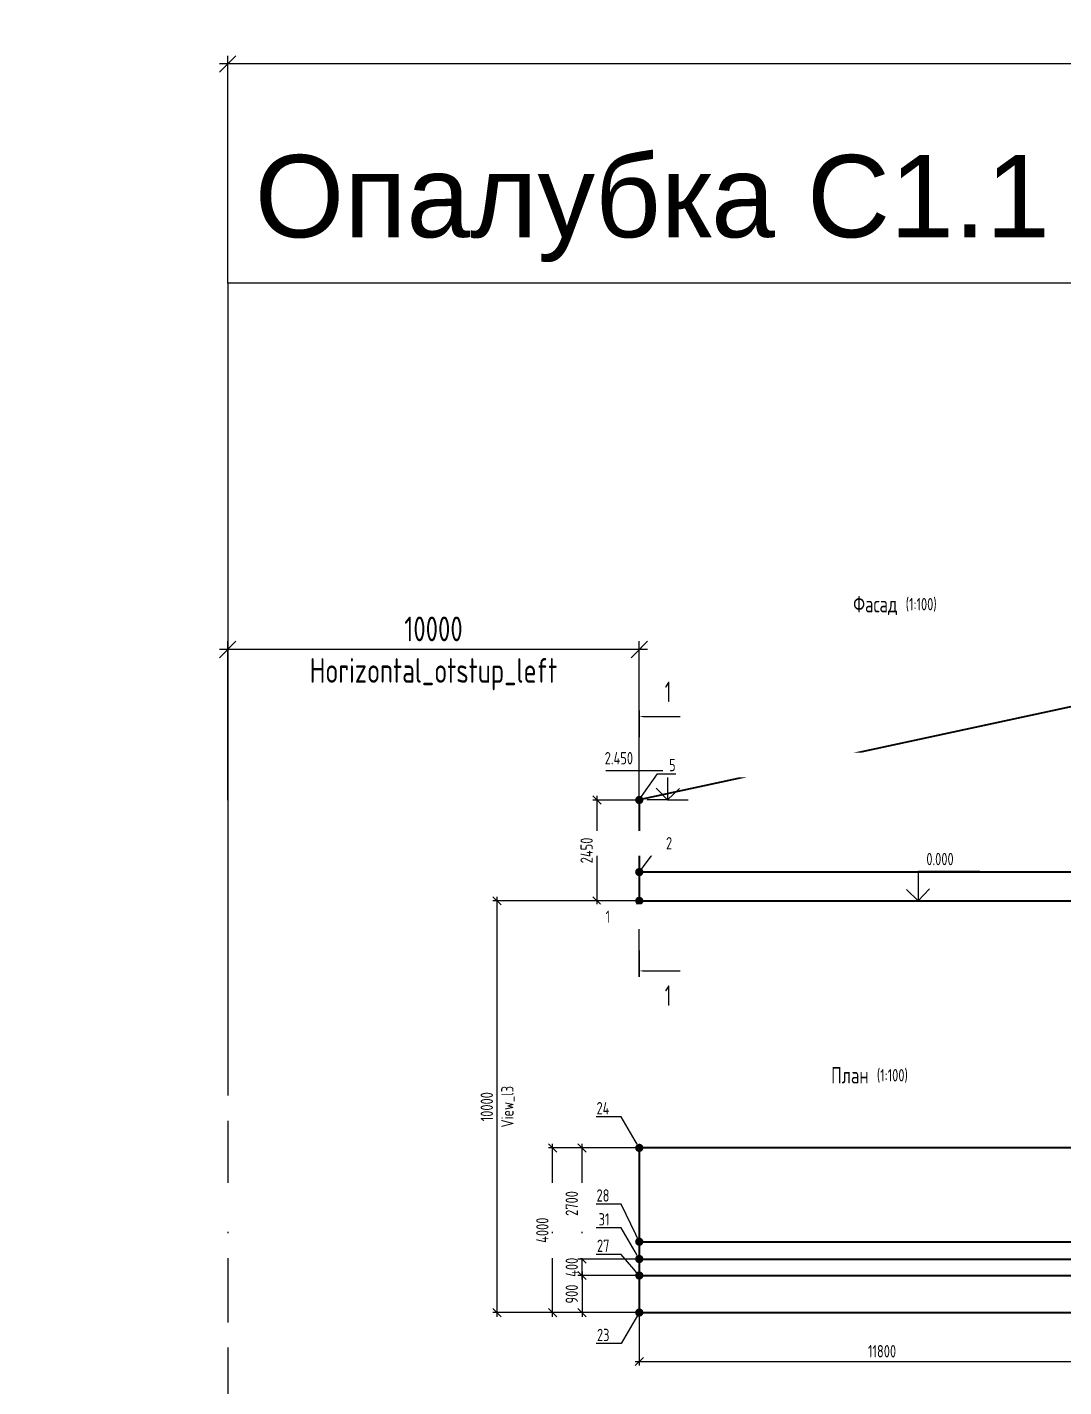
# Model space of a CAD drawing. Header units: millimetres. Extents: x -5073 to 1008956, y -2035460 to 62336.
# Drawn here: x -5073 to 20118, y -11803 to 21221 of the extents above; entities that cross this region are included whole.
import ezdxf
from ezdxf import colors
from ezdxf.entities.mleader import LeaderData, LeaderLine
from ezdxf.enums import TextEntityAlignment as Align
from ezdxf.math import Vec2, Vec3

# ---------------------------------------------------------------- set-up
doc = ezdxf.new("R2010")
doc.units = ezdxf.units.MM
doc.layers.add('Contur', color=40, linetype='Continuous', lineweight=40)
doc.layers.add('Notes', color=1, linetype='Continuous', plot=False)
for name, color, linetype in [('Size', 142, 'Continuous'), ('T_Text_B', 10, 'Continuous'), ('Text_B', 11, 'Continuous')]:
    doc.layers.add(name, color=color, linetype=linetype)
doc.styles.add('RS', font='romans.shx', dxfattribs={"width": 0.8})
doc.styles.add('RS 0.7', font='romans.shx', dxfattribs={"width": 0.7})
doc.styles.add('RS0.7', font='romans.shx', dxfattribs={"width": 0.7})
doc.styles.get("Standard").update_dxf_attribs({"font": 'arial.ttf'})
doc.dimstyles.new('LIN100', dxfattribs={"dimscale": 100, "dimtxt": 3, "dimasz": 2, "dimexe": 1, "dimexo": 0, "dimgap": 1, "dimtad": 1, "dimdec": 1, "dimrnd": 1, "dimzin": 9, "dimdsep": 46, "dimtxsty": 'RS0.7', "dimblk1": 'OBLIQUE', "dimblk2": 'OBLIQUE', "dimsah": 1, "dimcen": 2, "dimdle": 1, "dimclrd": 256, "dimclre": 256, "dimclrt": 7, "dimazin": 2, "dimtfac": 2.5, "dimtdec": 1, "dimtmove": 0, "dimatfit": 3, "dimfxl": 1, "dimtolj": 1, "dimtzin": 12, "dimlwd": -1, "dimlwe": -1, "dimarcsym": 0})
doc.dimstyles.new('LIN100$0', dxfattribs={"dimscale": 100, "dimtxt": 3, "dimasz": 2, "dimexe": 1, "dimexo": 0, "dimgap": 1, "dimtad": 1, "dimdec": 1, "dimrnd": 1, "dimzin": 9, "dimdsep": 46, "dimtxsty": 'RS 0.7', "dimblk1": 'OBLIQUE', "dimblk2": 'OBLIQUE', "dimsah": 1, "dimcen": 2, "dimdle": 1, "dimclrd": 256, "dimclre": 256, "dimclrt": 7, "dimazin": 2, "dimtfac": 0.7, "dimtdec": 1, "dimtmove": 0, "dimatfit": 1, "dimldrblk": 'DOTSMALL', "dimfxl": 1, "dimtfill": 1, "dimtolj": 1, "dimtzin": 12, "dimlwd": -1, "dimlwe": -1, "dimarcsym": 0})
doc.dimstyles.new('LIN200', dxfattribs={"dimscale": 200, "dimtxt": 3, "dimasz": 2, "dimexe": 1, "dimexo": 0, "dimgap": 1, "dimtad": 1, "dimdec": 1, "dimrnd": 1, "dimzin": 9, "dimdsep": 46, "dimtxsty": 'RS0.7', "dimblk1": 'OBLIQUE', "dimblk2": 'OBLIQUE', "dimsah": 1, "dimcen": 2, "dimdle": 1, "dimclrd": 256, "dimclre": 256, "dimclrt": 7, "dimazin": 2, "dimtfac": 2.5, "dimtdec": 1, "dimtmove": 0, "dimatfit": 3, "dimfxl": 1, "dimtolj": 1, "dimtzin": 12, "dimlwd": -1, "dimlwe": -1, "dimarcsym": 0})

# ---------------------------------------------------------------- blocks, each defined once
blk = doc.blocks.new('*U54')
at = {"lineweight": 25}
for p, q in [((0, 7.15), (0, 0)), ((15, 7.15), (0, 7.15)), ((0, 0), (-10, 0)), ((0, 0), (5, 0))]:
    blk.add_line(p, q, dxfattribs=at)
blk.add_lwpolyline([(-2.89, 2.77), (0, 0), (2.77, 2.89)], dxfattribs=at)
at = {"color": 7, "style": 'RS 0.7', "width": 0.7}
blk.add_attdef('+ОТМЕТКА', (1.97, 8.66), '', height=3, dxfattribs=at)
at = {"color": 7, "style": 'RS 0.7', "width": 0.7, "flags": 8}
blk.add_attdef('ПРИМЕЧАНИЕ', text='', height=3, dxfattribs=at).set_placement((1.97, 6.47), align=Align.TOP_LEFT)
blk = doc.blocks.new('*U53')
at = {"lineweight": 25}
for p, q in [((-15, 7.15), (0, 7.15)), ((0, 7.15), (0, 0)), ((0, 0), (-5, 0)), ((0, 0), (5, 0))]:
    blk.add_line(p, q, dxfattribs=at)
blk.add_lwpolyline([(2.89, 2.77), (0, 0), (-2.77, 2.89)], dxfattribs=at)
at = {"color": 7, "style": 'RS 0.7', "width": 0.7}
blk.add_attdef('+ОТМЕТКА', (-28.37, 8.66), '', height=3, dxfattribs=at)
at = {"color": 7, "style": 'RS 0.7', "width": 0.7, "flags": 8}
blk.add_attdef('ПРИМЕЧАНИЕ', text='', height=3, dxfattribs=at).set_placement((-1.97, 6.47), align=Align.TOP_LEFT)
blk = doc.blocks.new('_Oblique')
at = {"color": 0, "lineweight": -2}
blk.add_line((-0.5, -0.5), (0.5, 0.5), dxfattribs=at)
blk = doc.blocks.new('*D58')
at = {"layer": 'Defpoints', "color": 0, "transparency": 16777216}
for p in [(9801, -10000), (21601, -10000), (21601, -11189)]:
    blk.add_point(p, dxfattribs=at)
at = {"layer": 'Size', "transparency": 16777216}
for p, q in [((9801, -10000), (9801, -11289)), ((21601, -10000), (21601, -11289)), ((9701, -11189), (21701, -11189))]:
    blk.add_line(p, q, dxfattribs=at)
at = {"layer": 'Size', "transparency": 16777216, "xscale": 200, "yscale": 200, "zscale": 200, "rotation": 180}
blk.add_blockref('_Oblique', (9801, -11189), dxfattribs=at)
at = {"layer": 'Size', "transparency": 16777216, "xscale": 200, "yscale": 200, "zscale": 200}
blk.add_blockref('_Oblique', (21601, -11189), dxfattribs=at)
at = {"layer": 'Size', "color": 7, "transparency": 16777216, "insert": (15701, -10939), "char_height": 300, "attachment_point": 5, "style": 'RS 0.7', "bg_fill": 3, "box_fill_scale": 1.1, "bg_fill_color": 256, "bg_fill_true_color": 13158600, "bg_fill_transparency": 0}
blk.add_mtext('\\A1;11800', dxfattribs=at)
blk = doc.blocks.new('_DotSmall')
at = {"color": 0, "const_width": 0.5}
blk.add_lwpolyline([(-0.0625, 0, 1), (0.0625, 0, 1)], format="xyb", close=True, dxfattribs=at)
blk = doc.blocks.new('*U57')
at = {"color": 10}
for points in [[(0, 10, 0, 1.3, 0), (-4, 10, 0.3, 0.3, 0), (-10, 10, 0.3, 0.3, 0)], [(0, -51.78, 0, 1.3, 0), (-4, -51.78, 0.3, 0.3, 0), (-10, -51.78, 0.3, 0.3, 0)]]:
    blk.add_lwpolyline(points, format="xyseb", dxfattribs=at)
at = {"color": 10, "const_width": 0.4}
for points in [[(0, 11.5), (0, 10)], [(0, 10), (0, 5)], [(0, -51.78), (0, -46.78)], [(0, -53.28), (0, -51.78)]]:
    blk.add_lwpolyline(points, dxfattribs=at)
at = {"layer": 'Notes', "color": 250, "ltscale": 0.5}
blk.add_line((0, 5), (0, -46.78), dxfattribs=at)
at = {"color": 10, "style": 'RS', "width": 0.6, "flags": 8}
for tag, p in [('СЕЧ1', (-7, 16)), ('СЕЧ2', (-7, -57.78))]:
    blk.add_attdef(tag, text='', height=5, rotation=180, dxfattribs=at).set_placement(p, align=Align.MIDDLE_CENTER)
blk = doc.blocks.new('*D64')
at = {"layer": 'Defpoints', "color": 0, "transparency": 16777216}
for p in [(9801, 2450), (8772, 0), (9801, 0)]:
    blk.add_point(p, dxfattribs=at)
at = {"layer": 'Size', "transparency": 16777216}
for p, q in [((9801, 2450), (8672, 2450)), ((8772, 2550), (8772, -100)), ((9801, 0), (8672, 0))]:
    blk.add_line(p, q, dxfattribs=at)
at = {"layer": 'Size', "transparency": 16777216, "xscale": 200, "yscale": 200, "zscale": 200}
for p, rotation in [((8772, 2450), 90), ((8772, 0), 270)]:
    blk.add_blockref('_Oblique', p, dxfattribs=dict(at, rotation=rotation))
at = {"layer": 'Size', "color": 7, "transparency": 16777216, "insert": (8522, 1225), "char_height": 300, "attachment_point": 5, "rotation": 90, "style": 'RS 0.7', "bg_fill": 3, "box_fill_scale": 1.1, "bg_fill_color": 256, "bg_fill_true_color": 13158600, "bg_fill_transparency": 0}
blk.add_mtext('\\A1;2450', dxfattribs=at)
blk = doc.blocks.new('*D65')
at = {"layer": 'Defpoints', "color": 0, "transparency": 16777216}
for p in [(7696, -6000), (9801, -6000), (9801, -10000)]:
    blk.add_point(p, dxfattribs=at)
at = {"layer": 'Size', "transparency": 16777216}
for p, q in [((7696, -10100), (7696, -5900)), ((9801, -6000), (7596, -6000)), ((9801, -10000), (7596, -10000))]:
    blk.add_line(p, q, dxfattribs=at)
at = {"layer": 'Size', "transparency": 16777216, "xscale": 200, "yscale": 200, "zscale": 200}
for p, rotation in [((7696, -6000), 90), ((7696, -10000), 270)]:
    blk.add_blockref('_Oblique', p, dxfattribs=dict(at, rotation=rotation))
at = {"layer": 'Size', "color": 7, "transparency": 16777216, "insert": (7446, -8000), "char_height": 300, "attachment_point": 5, "rotation": 90, "style": 'RS 0.7', "bg_fill": 3, "box_fill_scale": 1.1, "bg_fill_color": 256, "bg_fill_true_color": 13158600, "bg_fill_transparency": 0}
blk.add_mtext('\\A1;4000', dxfattribs=at)
blk = doc.blocks.new('*D66')
at = {"layer": 'Defpoints', "color": 0, "transparency": 16777216}
for p in [(9801, -8700), (9801, -9100)]:
    blk.add_point(p, dxfattribs=at)
at = {"layer": 'Size', "transparency": 16777216}
for p, q in [((9801, -8700), (8311, -8700)), ((8411, -9200), (8411, -8600)), ((9801, -9100), (8311, -9100))]:
    blk.add_line(p, q, dxfattribs=at)
at = {"layer": 'Size', "transparency": 16777216, "xscale": 200, "yscale": 200, "zscale": 200}
for p, rotation in [((8411, -8700), 90), ((8411, -9100), 270)]:
    blk.add_blockref('_Oblique', p, dxfattribs=dict(at, rotation=rotation))
at = {"layer": 'Size', "color": 7, "transparency": 16777216, "insert": (8161, -8900), "char_height": 300, "attachment_point": 5, "rotation": 90, "style": 'RS 0.7', "bg_fill": 3, "box_fill_scale": 1.1, "bg_fill_color": 256, "bg_fill_true_color": 13158600, "bg_fill_transparency": 0}
blk.add_mtext('\\A1;400', dxfattribs=at)
at = {"layer": 'Defpoints', "color": 0, "transparency": 16777216}
blk.add_point((8411, -8700), dxfattribs=at)
blk = doc.blocks.new('*D67')
at = {"layer": 'Defpoints', "color": 0, "transparency": 16777216}
for p in [(9801, -9100), (8411, -10000), (9801, -10000)]:
    blk.add_point(p, dxfattribs=at)
at = {"layer": 'Size', "transparency": 16777216}
for p, q in [((9801, -9100), (8311, -9100)), ((8411, -9000), (8411, -10100)), ((9801, -10000), (8311, -10000))]:
    blk.add_line(p, q, dxfattribs=at)
at = {"layer": 'Size', "transparency": 16777216, "xscale": 200, "yscale": 200, "zscale": 200}
for p, rotation in [((8411, -9100), 90), ((8411, -10000), 270)]:
    blk.add_blockref('_Oblique', p, dxfattribs=dict(at, rotation=rotation))
at = {"layer": 'Size', "color": 7, "transparency": 16777216, "insert": (8161, -9550), "char_height": 300, "attachment_point": 5, "rotation": 90, "style": 'RS 0.7', "bg_fill": 3, "box_fill_scale": 1.1, "bg_fill_color": 256, "bg_fill_true_color": 13158600, "bg_fill_transparency": 0}
blk.add_mtext('\\A1;900', dxfattribs=at)
blk = doc.blocks.new('*D68')
at = {"layer": 'Defpoints', "color": 0, "transparency": 16777216}
for p in [(8411, -6000), (9801, -6000), (9801, -8700)]:
    blk.add_point(p, dxfattribs=at)
at = {"layer": 'Size', "transparency": 16777216}
for p, q in [((8411, -8800), (8411, -5900)), ((9801, -6000), (8311, -6000)), ((9801, -8700), (8311, -8700))]:
    blk.add_line(p, q, dxfattribs=at)
at = {"layer": 'Size', "transparency": 16777216, "xscale": 200, "yscale": 200, "zscale": 200}
for p, rotation in [((8411, -6000), 90), ((8411, -8700), 270)]:
    blk.add_blockref('_Oblique', p, dxfattribs=dict(at, rotation=rotation))
at = {"layer": 'Size', "color": 7, "transparency": 16777216, "insert": (8161, -7350), "char_height": 300, "attachment_point": 5, "rotation": 90, "style": 'RS 0.7', "bg_fill": 3, "box_fill_scale": 1.1, "bg_fill_color": 256, "bg_fill_true_color": 13158600, "bg_fill_transparency": 0}
blk.add_mtext('\\A1;2700', dxfattribs=at)
blk = doc.blocks.new('_Сечение')
at = {"style": 'RS0.7', "width": 0.7}
for tag, p in [('3_COM', (0, -4)), ('4_COM', (0, -9))]:
    blk.add_attdef(tag, text='', height=3, dxfattribs=at).set_placement(p, align=Align.TOP_CENTER)
at = {"layer": 'T_Text_B', "style": 'RS0.7', "width": 0.7}
blk.add_attdef('1_NUM', text='', height=4, dxfattribs=at).set_placement((0, 0), align=Align.MIDDLE_RIGHT)
at = {"layer": 'Text_B', "style": 'RS0.7', "width": 0.7}
blk.add_attdef('2_SCA', text='', height=3, dxfattribs=at).set_placement((2, 0), align=Align.MIDDLE_LEFT)
blk = doc.blocks.new('*D75')
at = {"layer": 'Defpoints', "color": 0, "transparency": 16777216}
for p in [(6346, 0), (9801, 0), (9801, -10000)]:
    blk.add_point(p, dxfattribs=at)
at = {"layer": 'Size', "color": 1, "transparency": 16777216}
for p, q in [((9801, 0), (6246, 0)), ((6346, -10100), (6346, 100)), ((9801, -10000), (6246, -10000))]:
    blk.add_line(p, q, dxfattribs=at)
at = {"layer": 'Size', "color": 1, "transparency": 16777216, "xscale": 200, "yscale": 200, "zscale": 200}
for p, rotation in [((6346, 0), 90), ((6346, -10000), 270)]:
    blk.add_blockref('_Oblique', p, dxfattribs=dict(at, rotation=rotation))
at = {"layer": 'Size', "color": 7, "transparency": 16777216, "insert": (6096, -5000), "char_height": 300, "attachment_point": 5, "rotation": 90, "style": 'RS0.7'}
blk.add_mtext('\\A1;10000', dxfattribs=at)
blk = doc.blocks.new('*D78')
at = {"layer": 'Defpoints', "color": 0, "transparency": 16777216}
for p in [(-199, 6106), (-199, 2450), (9801, 2450)]:
    blk.add_point(p, dxfattribs=at)
at = {"layer": 'Notes', "color": 1, "transparency": 16777216}
for p, q in [((-199, 2450), (-199, 6306)), ((9801, 2450), (9801, 6306)), ((10001, 6106), (-399, 6106))]:
    blk.add_line(p, q, dxfattribs=at)
at = {"layer": 'Notes', "color": 1, "transparency": 16777216, "xscale": 400, "yscale": 400, "zscale": 400, "rotation": 180}
blk.add_blockref('_Oblique', (-199, 6106), dxfattribs=at)
at = {"layer": 'Notes', "color": 1, "transparency": 16777216, "xscale": 400, "yscale": 400, "zscale": 400}
blk.add_blockref('_Oblique', (9801, 6106), dxfattribs=at)
at = {"layer": 'Notes', "color": 7, "transparency": 16777216, "insert": (4801, 6606), "char_height": 600, "attachment_point": 5, "style": 'RS0.7'}
blk.add_mtext('\\A1;10000', dxfattribs=at)
blk = doc.blocks.new('*D82')
at = {"layer": 'Defpoints', "color": 0, "transparency": 16777216}
for p in [(-199, 20328), (-199, 15000), (84801, 15000)]:
    blk.add_point(p, dxfattribs=at)
at = {"layer": 'Size', "color": 1, "transparency": 16777216}
for p, q in [((-199, 15000), (-199, 20528)), ((84801, 15000), (84801, 20528)), ((85001, 20328), (-399, 20328))]:
    blk.add_line(p, q, dxfattribs=at)
at = {"layer": 'Size', "color": 1, "transparency": 16777216, "xscale": 400, "yscale": 400, "zscale": 400, "rotation": 180}
blk.add_blockref('_Oblique', (-199, 20328), dxfattribs=at)
at = {"layer": 'Size', "color": 1, "transparency": 16777216, "xscale": 400, "yscale": 400, "zscale": 400}
blk.add_blockref('_Oblique', (84801, 20328), dxfattribs=at)
at = {"layer": 'Size', "color": 7, "transparency": 16777216, "insert": (42301, 20828), "char_height": 600, "attachment_point": 5, "style": 'RS0.7'}
blk.add_mtext('\\A1;85000', dxfattribs=at)
blk = doc.blocks.new('_Dot')
at = {"color": 0, "linetype": 'ByBlock', "lineweight": -2}
blk.add_line((-0.5, 0), (-1, 0), dxfattribs=at)
at = {"color": 0, "linetype": 'ByBlock', "const_width": 0.5}
blk.add_lwpolyline([(-0.25, 0, 1), (0.25, 0, 1)], format="xyb", close=True, dxfattribs=at)
blk = doc.blocks.new('*D136')
at = {"layer": 'Defpoints', "color": 0, "transparency": 16777216}
for p in [(6346, 0), (9801, 0), (9801, -10000)]:
    blk.add_point(p, dxfattribs=at)
at = {"layer": 'Size', "color": 1, "transparency": 16777216}
for p, q in [((9801, 0), (6246, 0)), ((6346, -10100), (6346, 100)), ((9801, -10000), (6246, -10000))]:
    blk.add_line(p, q, dxfattribs=at)
at = {"layer": 'Size', "color": 1, "transparency": 16777216, "xscale": 200, "yscale": 200, "zscale": 200}
for p, rotation in [((6346, 0), 90), ((6346, -10000), 270)]:
    blk.add_blockref('_Oblique', p, dxfattribs=dict(at, rotation=rotation))
at = {"layer": 'Size', "color": 7, "transparency": 16777216, "insert": (6610, -5000), "char_height": 300, "attachment_point": 5, "rotation": 90, "style": 'RS0.7'}
blk.add_mtext('\\A1;View_l3', dxfattribs=at)
blk = doc.blocks.new('*D138')
at = {"layer": 'Defpoints', "color": 0, "transparency": 16777216}
for p in [(-199, 6106), (-199, 2450), (9801, 2450)]:
    blk.add_point(p, dxfattribs=at)
at = {"layer": 'Notes', "color": 1, "transparency": 16777216}
for p, q in [((-199, 2450), (-199, 6306)), ((9801, 2450), (9801, 6306)), ((10001, 6106), (-399, 6106))]:
    blk.add_line(p, q, dxfattribs=at)
at = {"layer": 'Notes', "color": 1, "transparency": 16777216, "xscale": 400, "yscale": 400, "zscale": 400, "rotation": 180}
blk.add_blockref('_Oblique', (-199, 6106), dxfattribs=at)
at = {"layer": 'Notes', "color": 1, "transparency": 16777216, "xscale": 400, "yscale": 400, "zscale": 400}
blk.add_blockref('_Oblique', (9801, 6106), dxfattribs=at)
at = {"layer": 'Notes', "color": 7, "transparency": 16777216, "insert": (4801, 5506), "char_height": 600, "attachment_point": 5, "style": 'RS0.7'}
blk.add_mtext('\\A1;Horizontal_otstup_left', dxfattribs=at)
blk = doc.blocks.new('*D139')
at = {"layer": 'Defpoints', "color": 0, "transparency": 16777216}
for p in [(-199, 20328), (-199, 15000), (84801, 15000)]:
    blk.add_point(p, dxfattribs=at)
at = {"layer": 'Size', "color": 1, "transparency": 16777216}
for p, q in [((-199, 15000), (-199, 20528)), ((84801, 15000), (84801, 20528)), ((85001, 20328), (-399, 20328))]:
    blk.add_line(p, q, dxfattribs=at)
at = {"layer": 'Size', "color": 1, "transparency": 16777216, "xscale": 400, "yscale": 400, "zscale": 400, "rotation": 180}
blk.add_blockref('_Oblique', (-199, 20328), dxfattribs=at)
at = {"layer": 'Size', "color": 1, "transparency": 16777216, "xscale": 400, "yscale": 400, "zscale": 400}
blk.add_blockref('_Oblique', (84801, 20328), dxfattribs=at)
at = {"layer": 'Size', "color": 7, "transparency": 16777216, "insert": (42301, 19799), "char_height": 600, "attachment_point": 5, "style": 'RS0.7'}
blk.add_mtext('\\A1;Line_distance', dxfattribs=at)

msp = doc.modelspace()

# ---------------------------------------------------------------- linework, layer by layer
at = {"layer": 'Contur'}
msp.add_line((9801.25, -9100.13), (21601.25, -9100.13), dxfattribs=at)
msp.add_lwpolyline([(21601.25, 600.23), (21601.25, 5000.23), (9801.25, 2450.23), (9801.25, 600.23)], dxfattribs=at)
msp.add_lwpolyline([(9801.25, 0.23), (21601.25, 0.23), (21601.25, 700.23), (9801.25, 700.23)], close=True, dxfattribs=at)
at = {"layer": 'Notes', "color": 1}
msp.add_lwpolyline([(-199, -29999.3), (67601.58, -29999.3), (67601.58, 15000.23), (-199, 15000.23)], close=True, dxfattribs=at)

# ---------------------------------------------------------------- block references
ref = msp.add_blockref('_Сечение', (16075.57, 7206.45), dxfattribs=dict(xscale=100, yscale=100, zscale=100))
ref.add_attrib('1_NUM', 'Фасад', dxfattribs={"layer": 'Text_B', "height": 400, "style": 'RS0.7', "width": 0.7}).set_placement((16075.57, 7206.45), align=Align.MIDDLE_RIGHT)
ref.add_attrib('2_SCA', '(1:100)', dxfattribs={"layer": 'Text_B', "height": 300, "style": 'RS0.7', "width": 0.7}).set_placement((16275.57, 7206.45), align=Align.MIDDLE_LEFT)
ref = msp.add_blockref('_Сечение', (15374.72, -4235.8), dxfattribs=dict(xscale=100, yscale=100, zscale=100))
ref.add_attrib('1_NUM', 'План', dxfattribs={"layer": 'Text_B', "height": 400, "style": 'RS0.7', "width": 0.7}).set_placement((15374.72, -4235.8), align=Align.MIDDLE_RIGHT)
ref.add_attrib('2_SCA', '(1:100)', dxfattribs={"layer": 'Text_B', "height": 300, "style": 'RS0.7', "width": 0.7}).set_placement((15574.72, -4235.8), align=Align.MIDDLE_LEFT)
at = {"layer": 'Size', "transparency": 33554687, "xscale": 100, "yscale": 100, "zscale": 100, "rotation": 180}
msp.add_blockref('*U57', (9801.25, -701.66), dxfattribs=at).add_auto_attribs({'СЕЧ1': '1', 'СЕЧ2': '1'})
at = {"layer": 'Size'}
ref = msp.add_blockref('*U53', (10488.7, 2450.21), dxfattribs=dict(at, xscale=100, yscale=100, zscale=100))
ref.add_attrib('+ОТМЕТКА', '2.450', (8962.12, 3316.18), dxfattribs={"layer": '0', "color": 7, "height": 300, "style": 'RS 0.7', "width": 0.7})
at = {"layer": 'Size', "xscale": 100, "yscale": 100, "zscale": 100}
msp.add_blockref('*U54', (16580.1, 0.23), dxfattribs=at).add_auto_attribs({'+ОТМЕТКА': '0.000'})

# ---------------------------------------------------------------- texts
at = {"layer": 'Notes', "color": 1, "insert": (458.43, 18118.1), "char_height": 2000, "attachment_point": 1}
msp.add_mtext_dynamic_manual_height_columns('Опалубка C1.1', width=100955.1392, gutter_width=12.5, heights=[0], dxfattribs=at)

# ---------------------------------------------------------------- dimensions: what is measured, and where the dimension line sits
at = {"layer": 'Size', "color": 1}
dim = msp.add_linear_dim(base=(-199, 20327.75), p1=(84800.58, 15000.23), p2=(-199, 15000.23), dimstyle='LIN200', override={"dimclrd": 1, "dimclre": 1}, dxfattribs=at)
dim.commit()
dim.dimension.update_dxf_attribs({"geometry": '*D82', "text_midpoint": (42300.79, 20827.75)})
dim = msp.add_linear_dim(base=(-199, 20327.75), p1=(84800.58, 15000.23), p2=(-199, 15000.23), text='Line_distance', dimstyle='LIN200', override={"dimtad": 4, "dimclrd": 1, "dimclre": 1}, dxfattribs=at)
dim.commit()
dim.dimension.update_dxf_attribs({"geometry": '*D139', "text_midpoint": (42300.79, 19799.18)})

# ---------------------------------------------------------------- next in the draw order: dimensions: what is measured, and where the dimension line sits
at = {"layer": 'Size'}
dim = msp.add_linear_dim(base=(8771.94, 0.23), p1=(9801.25, 2450.21), p2=(9801.25, 0.23), angle=90, dimstyle='LIN100$0', dxfattribs=at)
dim.commit()
dim.dimension.update_dxf_attribs({"geometry": '*D64', "text_midpoint": (8521.94, 1225.22)})
dim = msp.add_linear_dim(base=(21601.25, -11189), p1=(9801.25, -9999.77), p2=(21601.25, -9999.77), dimstyle='LIN100$0', dxfattribs=at)
dim.commit()
dim.dimension.update_dxf_attribs({"geometry": '*D58', "text_midpoint": (15701.25, -10939)})

# ---------------------------------------------------------------- next in the draw order: linework, layer by layer
at = {"layer": 'Contur'}
msp.add_lwpolyline([(9801.25, -9999.77), (21601.25, -9999.77), (21601.25, -5999.77), (9801.25, -5999.77)], close=True, dxfattribs=at)

# ---------------------------------------------------------------- next in the draw order: dimensions: what is measured, and where the dimension line sits
at = {"layer": 'Notes', "color": 1}
dim = msp.add_linear_dim(base=(-199, 6105.8207), p1=(9801.2542, 2450.2309), p2=(-199, 2450.2309), dimstyle='LIN200', override={"dimclrd": 1, "dimclre": 1}, dxfattribs=at)
dim.commit()
dim.dimension.update_dxf_attribs({"geometry": '*D78', "text_midpoint": (4801.1271, 6605.8207)})

# ---------------------------------------------------------------- next in the draw order: leaders
at = {"layer": 'Size', "color": 1}
ml = msp.add_multileader_mtext('Standard', dxfattribs=at)
ml.set_content('2', color=7, style='RS 0.7')
ml.set_leader_properties()
ml.set_arrow_properties(name='DOT')
ml.build(insert=Vec2(0, 0))
ml.multileader.update_dxf_attribs({"text_left_attachment_type": 6, "text_right_attachment_type": 6, "dogleg_length": 20.17, "arrow_head_size": 200, "scale": 100})
ctx = ml.context
ctx.base_point, ctx.scale, ctx.char_height, ctx.arrow_head_size, ctx.landing_gap_size, ctx.plane_origin = Vec3(10331.26, 1189.66), 100, 300, 200, 120, Vec3(-538.44, -8116.6)
ctx.left_attachment, ctx.right_attachment = 6, 6
notes = []
notes.append((ctx, [(0, (1, 1, 0), (10169.73, 1189.66), (1, 0), 161.53, [(1, [(9801.25, 700.23)], 0, [])])]))
ctx.mtext.insert, ctx.mtext.width, ctx.mtext.flow_direction = Vec3(10451.26, 1549.66), 140, 5
ctx.mtext.has_bg_fill, ctx.mtext.bg_color, ctx.mtext.bg_scale_factor, ctx.mtext.bg_transparency, ctx.mtext.use_window_bg_color = 1, -1027028792, 1.5, 0, 1
for ctx, leaders in notes:
    for number, flags, end, landing, length, lines in leaders:
        leader = LeaderData()
        leader.index, (leader.has_last_leader_line, leader.has_dogleg_vector, leader.attachment_direction) = number, flags
        leader.last_leader_point, leader.dogleg_vector, leader.dogleg_length = Vec3(end), Vec3(landing), length
        for number, points, colour, breaks in lines:
            line = LeaderLine()
            line.index, line.vertices, line.color, line.breaks = number, Vec3.list(points), colors.encode_raw_color(colour), breaks
            leader.lines.append(line)
        ctx.leaders.append(leader)

# ---------------------------------------------------------------- next in the draw order: dimensions: what is measured, and where the dimension line sits
at = {"layer": 'Size'}
dim = msp.add_linear_dim(base=(7695.91, -5999.77), p1=(9801.25, -9999.77), p2=(9801.25, -5999.77), angle=90, dimstyle='LIN100$0', dxfattribs=at)
dim.commit()
dim.dimension.update_dxf_attribs({"geometry": '*D65', "text_midpoint": (7445.91, -7999.77)})

# ---------------------------------------------------------------- next in the draw order: leaders
at = {"layer": 'Size', "color": 1}
ml = msp.add_multileader_mtext('Standard', dxfattribs=at)
ml.set_content('6', color=7, style='RS 0.7')
ml.set_leader_properties()
ml.set_arrow_properties(name='DOT')
ml.build(insert=Vec2(0, 0))
ml.multileader.update_dxf_attribs({"text_left_attachment_type": 6, "text_right_attachment_type": 6, "dogleg_length": 20.17, "arrow_head_size": 200, "scale": 100})
ctx = ml.context
ctx.base_point, ctx.scale, ctx.char_height, ctx.arrow_head_size, ctx.landing_gap_size, ctx.plane_origin = Vec3(20626.6, 5639.14), 100, 300, 200, 120, Vec3(31940.95, -3816.6)
ctx.left_attachment, ctx.right_attachment, ctx.text_align_type = 6, 6, 2
notes = []
notes.append((ctx, [(0, (1, 1, 0), (21158.14, 5639.14), (-1, 0), 161.53, [(1, [(21601.25, 5000.23)], 0, [])])]))
ctx.mtext.insert, ctx.mtext.rotation, ctx.mtext.width, ctx.mtext.alignment, ctx.mtext.flow_direction = Vec3(20876.6, 5999.14), 6.28318531, 140, 3, 5
ctx.mtext.has_bg_fill, ctx.mtext.bg_color, ctx.mtext.bg_scale_factor, ctx.mtext.bg_transparency, ctx.mtext.use_window_bg_color = 1, -1027028792, 1.5, 0, 1
ml = msp.add_multileader_mtext('Standard', dxfattribs=at)
ml.set_content('5', color=7, style='RS 0.7')
ml.set_leader_properties()
ml.set_arrow_properties(name='DOT')
ml.build(insert=Vec2(0, 0))
ml.multileader.update_dxf_attribs({"text_left_attachment_type": 6, "text_right_attachment_type": 6, "dogleg_length": 20.17, "arrow_head_size": 200, "scale": 100})
ctx = ml.context
ctx.base_point, ctx.scale, ctx.char_height, ctx.arrow_head_size, ctx.landing_gap_size, ctx.plane_origin = Vec3(10405.9, 3089.12), 100, 300, 200, 120, Vec3(-538.44, -6366.62)
ctx.left_attachment, ctx.right_attachment = 6, 6
notes.append((ctx, [(0, (1, 1, 0), (10244.37, 3089.12), (1, 0), 161.53, [(1, [(9801.25, 2450.21)], 0, [])])]))
ctx.mtext.insert, ctx.mtext.width, ctx.mtext.flow_direction = Vec3(10525.9, 3449.12), 140, 5
ctx.mtext.has_bg_fill, ctx.mtext.bg_color, ctx.mtext.bg_scale_factor, ctx.mtext.bg_transparency, ctx.mtext.use_window_bg_color = 1, -1027028792, 1.5, 0, 1
ml = msp.add_multileader_mtext('Standard', dxfattribs=at)
ml.set_content('3', color=7, style='RS 0.7')
ml.set_leader_properties()
ml.set_arrow_properties(name='DOT')
ml.build(insert=Vec2(0, 0))
ml.multileader.update_dxf_attribs({"text_left_attachment_type": 6, "text_right_attachment_type": 6, "dogleg_length": 20.17, "arrow_head_size": 200, "scale": 100})
ctx = ml.context
ctx.base_point, ctx.scale, ctx.char_height, ctx.arrow_head_size, ctx.landing_gap_size, ctx.plane_origin = Vec3(20691.25, 1189.66), 100, 300, 200, 120, Vec3(31940.95, -8116.6)
ctx.left_attachment, ctx.right_attachment, ctx.text_align_type = 6, 6, 2
notes.append((ctx, [(0, (1, 1, 0), (21232.78, 1189.66), (-1, 0), 161.53, [(1, [(21601.25, 700.23)], 0, [])])]))
ctx.mtext.insert, ctx.mtext.rotation, ctx.mtext.width, ctx.mtext.alignment, ctx.mtext.flow_direction = Vec3(20951.25, 1549.66), 6.28318531, 140, 3, 5
ctx.mtext.has_bg_fill, ctx.mtext.bg_color, ctx.mtext.bg_scale_factor, ctx.mtext.bg_transparency, ctx.mtext.use_window_bg_color = 1, -1027028792, 1.5, 0, 1
for ctx, leaders in notes:
    for number, flags, end, landing, length, lines in leaders:
        leader = LeaderData()
        leader.index, (leader.has_last_leader_line, leader.has_dogleg_vector, leader.attachment_direction) = number, flags
        leader.last_leader_point, leader.dogleg_vector, leader.dogleg_length = Vec3(end), Vec3(landing), length
        for number, points, colour, breaks in lines:
            line = LeaderLine()
            line.index, line.vertices, line.color, line.breaks = number, Vec3.list(points), colors.encode_raw_color(colour), breaks
            leader.lines.append(line)
        ctx.leaders.append(leader)

# ---------------------------------------------------------------- next in the draw order: linework, layer by layer
at = {"layer": 'Contur'}
for p, q in [((9801.25, -8279.95), (21601.25, -8279.95)), ((9801.25, -8699.77), (21601.25, -8699.77))]:
    msp.add_line(p, q, dxfattribs=at)

# ---------------------------------------------------------------- next in the draw order: dimensions: what is measured, and where the dimension line sits
at = {"layer": 'Notes', "color": 1}
dim = msp.add_linear_dim(base=(-199, 6105.82), p1=(9801.25, 2450.23), p2=(-199, 2450.23), text='Horizontal_otstup_left', dimstyle='LIN200', override={"dimtad": 4, "dimclrd": 1, "dimclre": 1}, dxfattribs=at)
dim.commit()
dim.dimension.update_dxf_attribs({"geometry": '*D138', "text_midpoint": (4801.13, 5505.82)})

# ---------------------------------------------------------------- next in the draw order: dimensions: what is measured, and where the dimension line sits
at = {"layer": 'Size'}
dim = msp.add_linear_dim(base=(8411.32, -8699.77), p1=(9801.25, -9100.13), p2=(9801.25, -8699.77), angle=90, dimstyle='LIN100$0', dxfattribs=at)
dim.commit()
dim.dimension.update_dxf_attribs({"geometry": '*D66', "text_midpoint": (8411.32, -8899.95), "dimtype": 160})

# ---------------------------------------------------------------- next in the draw order: dimensions: what is measured, and where the dimension line sits
for base, p1, p2, picture, middle in [((8411.32, -5999.77), (9801.25, -8699.77), (9801.25, -5999.77), '*D68', (8161.32, -7349.77)), ((8411.32, -9999.77), (9801.25, -9100.13), (9801.25, -9999.77), '*D67', (8161.32, -9549.95))]:
    dim = msp.add_linear_dim(base=base, p1=p1, p2=p2, angle=90, dimstyle='LIN100$0', dxfattribs=at)
    dim.commit()
    dim.dimension.update_dxf_attribs({"geometry": picture, "text_midpoint": middle})

# ---------------------------------------------------------------- next in the draw order: dimensions: what is measured, and where the dimension line sits
at = {"layer": 'Size', "color": 1}
dim = msp.add_linear_dim(base=(6346.14, 0.23), p1=(9801.25, -9999.77), p2=(9801.25, 0.23), angle=90, dimstyle='LIN100', override={"dimclrd": 1, "dimclre": 1}, dxfattribs=at)
dim.commit()
dim.dimension.update_dxf_attribs({"geometry": '*D75', "text_midpoint": (6096.14, -4999.77)})

# ---------------------------------------------------------------- next in the draw order: leaders
ml = msp.add_multileader_mtext('Standard', dxfattribs=at)
ml.set_content('1', color=7, style='RS 0.7')
ml.set_leader_properties()
ml.set_arrow_properties(name='DOT')
ml.build(insert=Vec2(0, 0))
ml.multileader.update_dxf_attribs({"text_left_attachment_type": 6, "text_right_attachment_type": 6, "dogleg_length": 20.17, "arrow_head_size": 200, "scale": 100})
ctx = ml.context
ctx.base_point, ctx.scale, ctx.char_height, ctx.arrow_head_size, ctx.landing_gap_size, ctx.plane_origin = Vec3(8862.63, -594.97), 100, 300, 200, 120, Vec3(-538.44, -8816.6)
ctx.left_attachment, ctx.right_attachment = 6, 6
notes = []
notes.append((ctx, [(1, (1, 1, 0), (9314.16, -594.97), (-1, 0), 161.53, [(1, [(9801.25, 0.23)], 0, [])])]))
ctx.mtext.insert, ctx.mtext.width, ctx.mtext.flow_direction = Vec3(8982.63, -234.97), 140, 5
ctx.mtext.has_bg_fill, ctx.mtext.bg_color, ctx.mtext.bg_scale_factor, ctx.mtext.bg_transparency, ctx.mtext.use_window_bg_color = 1, -1027028792, 1.5, 0, 1
ml = msp.add_multileader_mtext('Standard', dxfattribs=at)
ml.set_content('24', color=7, style='RS 0.7')
ml.set_leader_properties()
ml.set_arrow_properties(name='DOT')
ml.build(insert=Vec2(0, 0))
ml.multileader.update_dxf_attribs({"text_left_attachment_type": 6, "text_right_attachment_type": 6, "dogleg_length": 20.17, "arrow_head_size": 200, "scale": 100})
ctx = ml.context
ctx.base_point, ctx.scale, ctx.char_height, ctx.arrow_head_size, ctx.landing_gap_size, ctx.plane_origin = Vec3(8606.6, -5245.49), 100, 300, 200, 120, Vec3(20140.95, 2817.07)
ctx.left_attachment, ctx.right_attachment, ctx.text_align_type = 6, 6, 2
notes.append((ctx, [(0, (1, 1, 0), (9358.14, -5245.49), (-1, 0), 161.53, [(1, [(9801.25, -5999.77)], 0, [])])]))
ctx.mtext.insert, ctx.mtext.width, ctx.mtext.alignment, ctx.mtext.flow_direction = Vec3(9076.6, -4885.49), 140, 3, 5
ctx.mtext.has_bg_fill, ctx.mtext.bg_color, ctx.mtext.bg_scale_factor, ctx.mtext.bg_transparency, ctx.mtext.use_window_bg_color = 1, -1027028792, 1.5, 0, 1
ml = msp.add_multileader_mtext('Standard', dxfattribs=at)
ml.set_content('28', color=7, style='RS 0.7')
ml.set_leader_properties()
ml.set_arrow_properties(name='DOT')
ml.build(insert=Vec2(0, 0))
ml.multileader.update_dxf_attribs({"text_left_attachment_type": 6, "text_right_attachment_type": 6, "dogleg_length": 20.17, "arrow_head_size": 200, "scale": 100})
ctx = ml.context
ctx.base_point, ctx.scale, ctx.char_height, ctx.arrow_head_size, ctx.landing_gap_size, ctx.plane_origin = Vec3(8616.6, -7365.18), 100, 300, 200, 120, Vec3(20140.95, 536.89)
ctx.left_attachment, ctx.right_attachment, ctx.text_align_type = 6, 6, 2
notes.append((ctx, [(0, (1, 1, 0), (9358.14, -7365.18), (-1, 0), 161.53, [(1, [(9801.25, -8279.95)], 0, [])])]))
ctx.mtext.insert, ctx.mtext.width, ctx.mtext.alignment, ctx.mtext.flow_direction = Vec3(9076.6, -7005.18), 140, 3, 5
ctx.mtext.has_bg_fill, ctx.mtext.bg_color, ctx.mtext.bg_scale_factor, ctx.mtext.bg_transparency, ctx.mtext.use_window_bg_color = 1, -1027028792, 1.5, 0, 1
ml = msp.add_multileader_mtext('Standard', dxfattribs=at)
ml.set_content('23', color=7, style='RS 0.7')
ml.set_leader_properties()
ml.set_arrow_properties(name='DOT')
ml.build(insert=Vec2(0, 0))
ml.multileader.update_dxf_attribs({"text_left_attachment_type": 6, "text_right_attachment_type": 6, "dogleg_length": 20.17, "arrow_head_size": 200, "scale": 100})
ctx = ml.context
ctx.base_point, ctx.scale, ctx.char_height, ctx.arrow_head_size, ctx.landing_gap_size, ctx.plane_origin = Vec3(8616.6, -10754.05), 100, 300, 200, 120, Vec3(20140.95, -18816.6)
ctx.left_attachment, ctx.right_attachment, ctx.text_align_type = 6, 6, 2
notes.append((ctx, [(0, (1, 1, 0), (9358.14, -10754.05), (-1, 0), 161.53, [(1, [(9801.25, -9999.77)], 0, [])])]))
ctx.mtext.insert, ctx.mtext.rotation, ctx.mtext.width, ctx.mtext.alignment, ctx.mtext.flow_direction = Vec3(9076.6, -10394.05), 6.28318531, 140, 3, 5
ctx.mtext.has_bg_fill, ctx.mtext.bg_color, ctx.mtext.bg_scale_factor, ctx.mtext.bg_transparency, ctx.mtext.use_window_bg_color = 1, -1027028792, 1.5, 0, 1
for ctx, leaders in notes:
    for number, flags, end, landing, length, lines in leaders:
        leader = LeaderData()
        leader.index, (leader.has_last_leader_line, leader.has_dogleg_vector, leader.attachment_direction) = number, flags
        leader.last_leader_point, leader.dogleg_vector, leader.dogleg_length = Vec3(end), Vec3(landing), length
        for number, points, colour, breaks in lines:
            line = LeaderLine()
            line.index, line.vertices, line.color, line.breaks = number, Vec3.list(points), colors.encode_raw_color(colour), breaks
            leader.lines.append(line)
        ctx.leaders.append(leader)

# ---------------------------------------------------------------- next in the draw order: leaders
ml = msp.add_multileader_mtext('Standard', dxfattribs=at)
ml.set_content('4', color=7, style='RS 0.7')
ml.set_leader_properties()
ml.set_arrow_properties(name='DOT')
ml.build(insert=Vec2(0, 0))
ml.multileader.update_dxf_attribs({"text_left_attachment_type": 6, "text_right_attachment_type": 6, "dogleg_length": 20.17, "arrow_head_size": 200, "scale": 100})
ctx = ml.context
ctx.base_point, ctx.scale, ctx.char_height, ctx.arrow_head_size, ctx.landing_gap_size, ctx.plane_origin = Vec3(22249.88, -594.97), 100, 300, 200, 120, Vec3(31940.95, -8816.6)
ctx.left_attachment, ctx.right_attachment, ctx.text_align_type = 6, 6, 2
notes = []
notes.append((ctx, [(1, (1, 1, 0), (22088.35, -594.97), (1, 0), 161.53, [(1, [(21601.25, 0.23)], 0, [])])]))
ctx.mtext.insert, ctx.mtext.rotation, ctx.mtext.width, ctx.mtext.alignment, ctx.mtext.flow_direction = Vec3(22519.88, -234.97), 6.28318531, 140, 3, 5
ctx.mtext.has_bg_fill, ctx.mtext.bg_color, ctx.mtext.bg_scale_factor, ctx.mtext.bg_transparency, ctx.mtext.use_window_bg_color = 1, -1027028792, 1.5, 0, 1
ml = msp.add_multileader_mtext('Standard', dxfattribs=at)
ml.set_content('31', color=7, style='RS 0.7')
ml.set_leader_properties()
ml.set_arrow_properties(name='DOT')
ml.build(insert=Vec2(0, 0))
ml.multileader.update_dxf_attribs({"text_left_attachment_type": 6, "text_right_attachment_type": 6, "dogleg_length": 20.17, "arrow_head_size": 200, "scale": 100})
ctx = ml.context
ctx.base_point, ctx.scale, ctx.char_height, ctx.arrow_head_size, ctx.landing_gap_size, ctx.plane_origin = Vec3(8676.6, -7945.49), 100, 300, 200, 120, Vec3(20140.95, 117.07)
ctx.left_attachment, ctx.right_attachment, ctx.text_align_type = 6, 6, 2
notes.append((ctx, [(0, (1, 1, 0), (9358.14, -7945.49), (-1, 0), 161.53, [(1, [(9801.25, -8699.77)], 0, [])])]))
ctx.mtext.insert, ctx.mtext.width, ctx.mtext.alignment, ctx.mtext.flow_direction = Vec3(9076.6, -7585.49), 140, 3, 5
ctx.mtext.has_bg_fill, ctx.mtext.bg_color, ctx.mtext.bg_scale_factor, ctx.mtext.bg_transparency, ctx.mtext.use_window_bg_color = 1, -1027028792, 1.5, 0, 1
for ctx, leaders in notes:
    for number, flags, end, landing, length, lines in leaders:
        leader = LeaderData()
        leader.index, (leader.has_last_leader_line, leader.has_dogleg_vector, leader.attachment_direction) = number, flags
        leader.last_leader_point, leader.dogleg_vector, leader.dogleg_length = Vec3(end), Vec3(landing), length
        for number, points, colour, breaks in lines:
            line = LeaderLine()
            line.index, line.vertices, line.color, line.breaks = number, Vec3.list(points), colors.encode_raw_color(colour), breaks
            leader.lines.append(line)
        ctx.leaders.append(leader)

# ---------------------------------------------------------------- next in the draw order: leaders
ml = msp.add_multileader_mtext('Standard', dxfattribs=at)
ml.set_content('27', color=7, style='RS 0.7')
ml.set_leader_properties()
ml.set_arrow_properties(name='DOT')
ml.build(insert=Vec2(0, 0))
ml.multileader.update_dxf_attribs({"text_left_attachment_type": 6, "text_right_attachment_type": 6, "dogleg_length": 20.17, "arrow_head_size": 200, "scale": 100})
ctx = ml.context
ctx.base_point, ctx.scale, ctx.char_height, ctx.arrow_head_size, ctx.landing_gap_size, ctx.plane_origin = Vec3(8616.6, -8587.28), 100, 300, 200, 120, Vec3(20140.95, -283.29)
ctx.left_attachment, ctx.right_attachment, ctx.text_align_type = 6, 6, 2
notes = []
notes.append((ctx, [(0, (1, 1, 0), (9358.14, -8587.28), (-1, 0), 161.53, [(1, [(9801.25, -9100.13)], 0, [])])]))
ctx.mtext.insert, ctx.mtext.width, ctx.mtext.alignment, ctx.mtext.flow_direction = Vec3(9076.6, -8227.28), 140, 3, 5
ctx.mtext.has_bg_fill, ctx.mtext.bg_color, ctx.mtext.bg_scale_factor, ctx.mtext.bg_transparency, ctx.mtext.use_window_bg_color = 1, -1027028792, 1.5, 0, 1
for ctx, leaders in notes:
    for number, flags, end, landing, length, lines in leaders:
        leader = LeaderData()
        leader.index, (leader.has_last_leader_line, leader.has_dogleg_vector, leader.attachment_direction) = number, flags
        leader.last_leader_point, leader.dogleg_vector, leader.dogleg_length = Vec3(end), Vec3(landing), length
        for number, points, colour, breaks in lines:
            line = LeaderLine()
            line.index, line.vertices, line.color, line.breaks = number, Vec3.list(points), colors.encode_raw_color(colour), breaks
            leader.lines.append(line)
        ctx.leaders.append(leader)

# ---------------------------------------------------------------- next in the draw order: dimensions: what is measured, and where the dimension line sits
dim = msp.add_linear_dim(base=(6346.14, 0.23), p1=(9801.25, -9999.77), p2=(9801.25, 0.23), angle=90, text='View_l3', dimstyle='LIN100', override={"dimtad": 4, "dimclrd": 1, "dimclre": 1}, dxfattribs=at)
dim.commit()
dim.dimension.update_dxf_attribs({"geometry": '*D136', "text_midpoint": (6610.42, -4999.77)})

doc.saveas('drawing.dxf')
